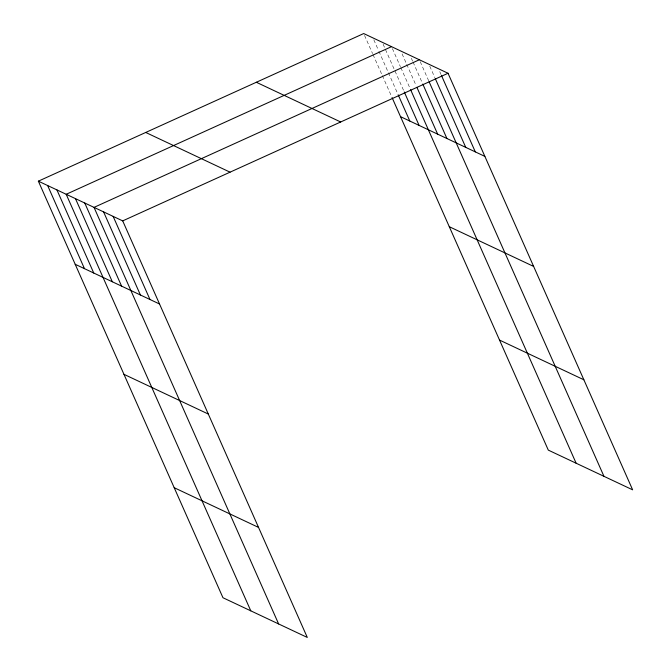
<?xml version="1.0" encoding="UTF-8"?>
<svg xmlns="http://www.w3.org/2000/svg" width="671" height="671" viewBox="0 0 671 671"><rect width="100%" height="100%" fill="white"/><g stroke="black" fill="none" stroke-linecap="round" stroke-linejoin="round"><path stroke-width="0.5" stroke-dasharray="3.35 2.52" d="M439.748 71.629L441.023 74.498M429.767 66.169L434.85 77.635M420.214 61.673L428.677 80.78M411.357 58.26L412.623 61.128M413.051 62.084L422.361 83.095M402.08 53.89L406.316 63.443M406.735 64.399L416.054 85.418M392.376 48.564L400.419 66.714M400.847 67.67L410.157 88.689M383.099 44.194L403.85 91.013M373.822 39.832L378.478 50.342M378.905 51.29L398.381 95.24M364.546 35.462L372.59 53.613M373.017 54.569L381.908 74.632M382.327 75.588L391.646 96.607"/><path stroke-width="1.01" d="M38.364 181.17L122.701 220.885L307.301 637.45L222.965 597.735L38.364 181.17L363.699 33.55L448.035 73.265L632.636 489.83L548.299 450.115L392.065 97.563M391.529 46.66L66.194 194.28L250.795 610.845M419.367 59.761L94.032 207.381L278.624 623.946M122.701 220.885L448.035 73.265M400.537 116.67L484.873 156.385M256.339 82.265L340.675 121.979M449.293 226.706L533.63 266.421M145.724 132.455L230.061 172.17M499.534 340.08L583.871 379.786M75.202 264.29L159.539 304.005M123.959 374.326L208.295 414.041M174.2 487.7L258.536 527.414M441.443 75.454L475.311 151.881M435.269 78.591L465.749 147.377M429.096 81.736L603.959 476.326M422.789 84.051L446.92 138.511M416.901 87.331L437.643 134.141M410.585 89.646L576.129 463.216M404.269 91.969L419.09 125.402M398.381 95.24L409.813 121.032M113.147 216.389L149.977 299.501M103.586 211.885L140.424 295.005M84.756 203.019L121.585 286.131M75.479 198.65L112.309 281.761M56.918 189.91L93.755 273.03M47.641 185.54L84.479 268.66"/></g></svg>
